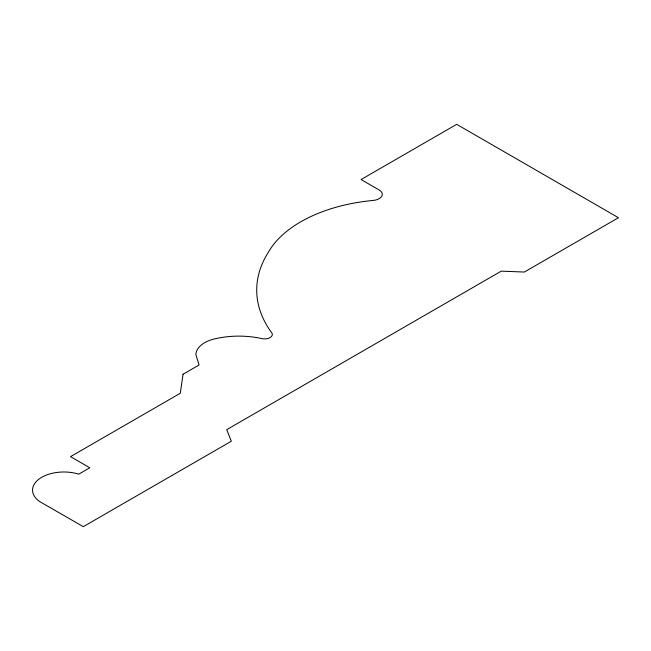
<?xml version="1.0" encoding="UTF-8"?>
<svg xmlns="http://www.w3.org/2000/svg" width="651" height="651" viewBox="0 0 651 651"><rect width="100%" height="100%" fill="white"/><g stroke="black" fill="none" stroke-linecap="round" stroke-linejoin="round"><path stroke-width="0.98" d="M183.053 374.244L180.286 393.269L70.52 456.644L89.814 467.776L78.755 474.156A31.338 18.09 0 0 0 39.654 478.607A31.338 18.09 0 0 0 39.744 501.62L83.32 526.667L231.317 441.223L226.711 429.66L501.246 271.15L524.364 272.037L618.45 217.719L456.701 124.333L361.069 179.538L378.98 189.88A10.652 6.152 0 0 1 381.795 196.22A10.652 6.152 0 0 1 373.113 200.435A132.454 76.476 0 0 0 268.684 251.734A190.295 109.864 0 0 0 271.174 332.091A7.739 4.467 0 0 1 270.311 337.462A7.739 4.467 0 0 1 261.132 338.439A63.806 36.838 0 0 0 213.748 339.098A30.019 17.333 0 0 0 195.886 354.689L199.076 364.991L183.053 374.244"/></g></svg>
